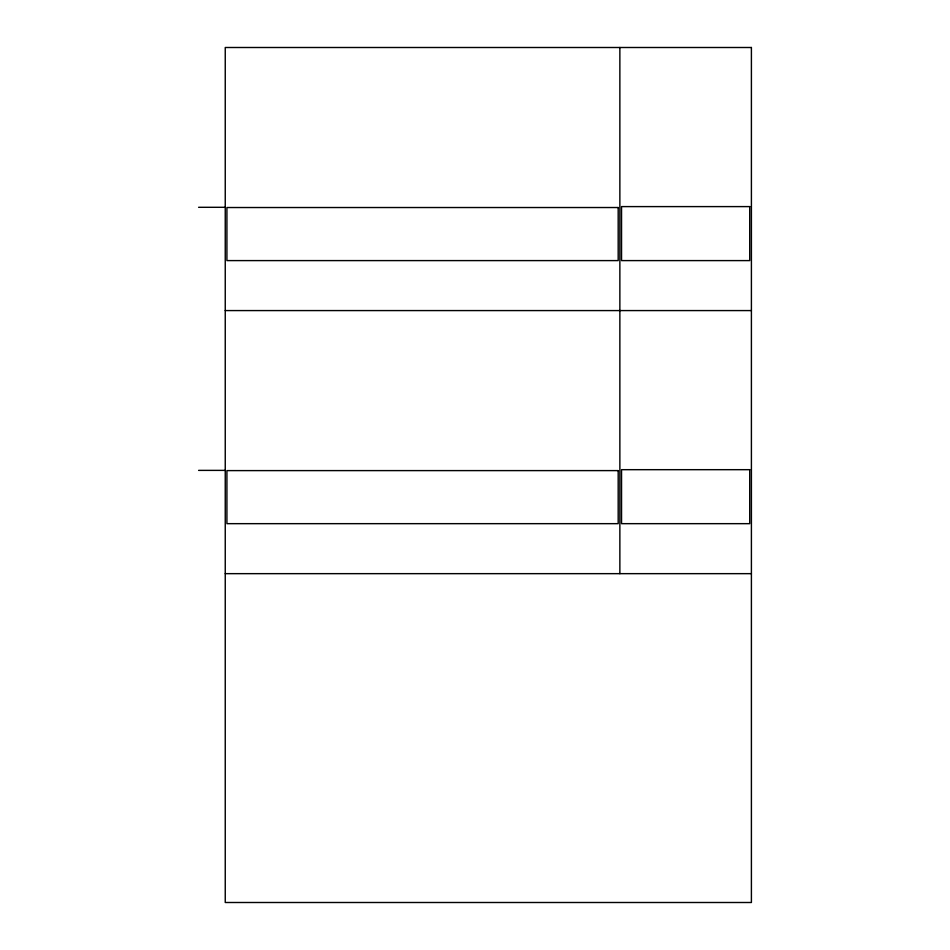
<?xml version="1.0" encoding="UTF-8"?>
<svg xmlns="http://www.w3.org/2000/svg" width="950" height="950" viewBox="0 0 950 950"><rect width="100%" height="100%" fill="white"/><g stroke="black" fill="none" stroke-linecap="round" stroke-linejoin="round"><path stroke-width="1.43" d="M198.598 207.302L225.245 207.302M225.245 310.579L751.403 310.579M198.598 470.381L225.245 470.381M225.245 573.658L751.403 573.658M619.863 47.5L619.863 573.658M751.403 47.5L225.245 47.5L225.245 902.5L751.403 902.5L751.403 47.5M749.728 206.601L621.538 206.601L621.538 260.597L749.728 260.597L749.728 206.601M618.189 207.527L226.919 207.527L226.919 260.597L618.189 260.597L618.189 207.527M749.728 469.68L621.538 469.68L621.538 523.664L749.728 523.664L749.728 469.68M618.189 470.606L226.919 470.606L226.919 523.664L618.189 523.664L618.189 470.606"/></g></svg>
